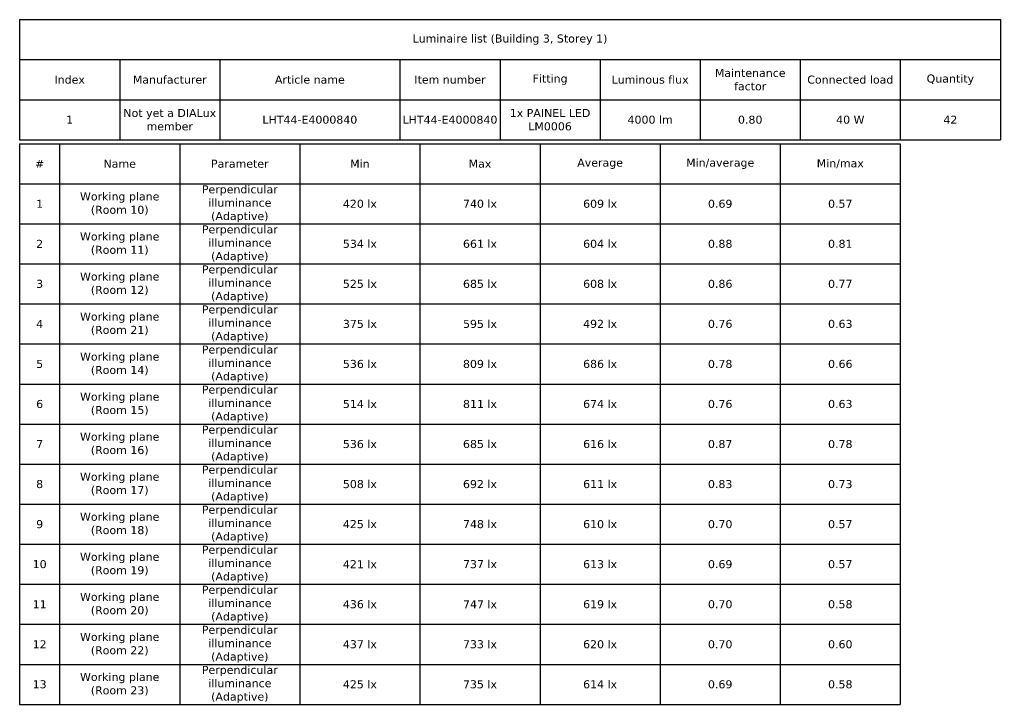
# Model space of a CAD drawing. Header units: inches. Extents: x 0 to 47.1, y -16.6 to 0.5.
# Drawn here: x 22.63 to 47.13, y -16.6 to 0.5 of the extents above; entities that cross this region are included whole.
import ezdxf

# ---------------------------------------------------------------- set-up
doc = ezdxf.new("R2010")
doc.units = ezdxf.units.IN
doc.header["$MEASUREMENT"] = 0
doc.layers.add('DLX_BLD1_LUMKEY', color=7, linetype='Continuous', true_color=0x969696)
doc.layers.add('DLX_BLD1_RESKEY', color=7, linetype='Continuous', true_color=0x707070)
doc.styles.add('TableTextStyle', font='')
doc.styles.get('TableTextStyle').set_extended_font_data('VERDANA.TTF')

# ---------------------------------------------------------------- blocks, each defined once
blk = doc.blocks.new('*T0')
at = {"layer": 'DLX_BLD1_LUMKEY', "color": 0, "linetype": 'ByBlock', "lineweight": -2}
for p, q in [((0, 0), (24.5, 0)), ((0, 0), (0, -3)), ((24.5, 0), (24.5, -3)), ((0, -1), (24.5, -1)), ((2.5, -1), (2.5, -3)), ((5, -1), (5, -3)), ((9.5, -1), (9.5, -3)), ((12, -1), (12, -3)), ((14.5, -1), (14.5, -3)), ((17, -1), (17, -3)), ((19.5, -1), (19.5, -3)), ((22, -1), (22, -3)), ((0, -2), (24.5, -2)), ((0, -3), (24.5, -3))]:
    blk.add_line(p, q, dxfattribs=at)
at = {"layer": 'DLX_BLD1_LUMKEY', "color": 0, "char_height": 0.2, "attachment_point": 5, "style": 'TableTextStyle'}
for s, insert, width in [('Luminaire list (Building 3, Storey 1)', (12.25, -0.5), 24.38), ('Maintenance factor', (18.25, -1.5), 2.38), ('Index', (1.25, -1.5), 2.38), ('Manufacturer', (3.75, -1.5), 2.38), ('Article name', (7.25, -1.5), 4.38), ('Item number', (10.75, -1.5), 2.38), ('Fitting', (13.25, -1.5), 2.38), ('Luminous flux', (15.75, -1.5), 2.38), ('Connected load', (20.75, -1.5), 2.38), ('Quantity', (23.25, -1.5), 2.38), ('1', (1.25, -2.5), 2.38), ('Not yet a DIALux member', (3.75, -2.5), 2.38), ('LHT44-E4000840', (7.25, -2.5), 4.38), ('LHT44-E4000840', (10.75, -2.5), 2.38), ('1x PAINEL LED LM0006', (13.25, -2.5), 2.38), ('4000 lm', (15.75, -2.5), 2.38), ('0.80', (18.25, -2.5), 2.38), ('40 W', (20.75, -2.5), 2.38), ('42', (23.25, -2.5), 2.38)]:
    blk.add_mtext(s, dxfattribs=dict(at, insert=insert, width=width))
blk = doc.blocks.new('*T1')
at = {"layer": 'DLX_BLD1_RESKEY', "color": 0, "linetype": 'ByBlock', "lineweight": -2}
for p, q in [((0, 0), (22, 0)), ((0, 0), (0, -14)), ((1, 0), (1, -14)), ((4, 0), (4, -14)), ((7, 0), (7, -14)), ((10, 0), (10, -14)), ((13, 0), (13, -14)), ((16, 0), (16, -14)), ((19, 0), (19, -14)), ((22, 0), (22, -14)), ((0, -1), (22, -1)), ((0, -2), (22, -2)), ((0, -3), (22, -3)), ((0, -4), (22, -4)), ((0, -5), (22, -5)), ((0, -6), (22, -6)), ((0, -7), (22, -7)), ((0, -8), (22, -8)), ((0, -9), (22, -9)), ((0, -10), (22, -10)), ((0, -11), (22, -11)), ((0, -12), (22, -12)), ((0, -13), (22, -13)), ((0, -14), (22, -14))]:
    blk.add_line(p, q, dxfattribs=at)
at = {"layer": 'DLX_BLD1_RESKEY', "color": 0, "char_height": 0.2, "attachment_point": 5, "style": 'TableTextStyle'}
for s, insert, width in [('#', (0.5, -0.5), 0.88), ('Name', (2.5, -0.5), 2.88), ('Parameter', (5.5, -0.5), 2.88), ('Min', (8.5, -0.5), 2.88), ('Max', (11.5, -0.5), 2.88), ('Average', (14.5, -0.5), 2.88), ('Min/average', (17.5, -0.5), 2.88), ('Min/max', (20.5, -0.5), 2.88), ('Working plane (Room 10)', (2.5, -1.5), 2.88), ('Perpendicular illuminance (Adaptive)', (5.5, -1.5), 2.88), ('1', (0.5, -1.5), 0.88), ('420 lx', (8.5, -1.5), 2.88), ('740 lx', (11.5, -1.5), 2.88), ('609 lx', (14.5, -1.5), 2.88), ('0.69', (17.5, -1.5), 2.88), ('0.57', (20.5, -1.5), 2.88), ('Perpendicular illuminance (Adaptive)', (5.5, -2.5), 2.88), ('2', (0.5, -2.5), 0.88), ('Working plane (Room 11)', (2.5, -2.5), 2.88), ('534 lx', (8.5, -2.5), 2.88), ('661 lx', (11.5, -2.5), 2.88), ('604 lx', (14.5, -2.5), 2.88), ('0.88', (17.5, -2.5), 2.88), ('0.81', (20.5, -2.5), 2.88), ('Perpendicular illuminance (Adaptive)', (5.5, -3.5), 2.88), ('3', (0.5, -3.5), 0.88), ('Working plane (Room 12)', (2.5, -3.5), 2.88), ('525 lx', (8.5, -3.5), 2.88), ('685 lx', (11.5, -3.5), 2.88), ('608 lx', (14.5, -3.5), 2.88), ('0.86', (17.5, -3.5), 2.88), ('0.77', (20.5, -3.5), 2.88), ('Perpendicular illuminance (Adaptive)', (5.5, -4.5), 2.88), ('4', (0.5, -4.5), 0.88), ('Working plane (Room 21)', (2.5, -4.5), 2.88), ('375 lx', (8.5, -4.5), 2.88), ('595 lx', (11.5, -4.5), 2.88), ('492 lx', (14.5, -4.5), 2.88), ('0.76', (17.5, -4.5), 2.88), ('0.63', (20.5, -4.5), 2.88), ('Perpendicular illuminance (Adaptive)', (5.5, -5.5), 2.88), ('Working plane (Room 14)', (2.5, -5.5), 2.88), ('536 lx', (8.5, -5.5), 2.88), ('809 lx', (11.5, -5.5), 2.88), ('686 lx', (14.5, -5.5), 2.88), ('5', (0.5, -5.5), 0.88), ('0.78', (17.5, -5.5), 2.88), ('0.66', (20.5, -5.5), 2.88), ('Perpendicular illuminance (Adaptive)', (5.5, -6.5), 2.88), ('Working plane (Room 15)', (2.5, -6.5), 2.88), ('6', (0.5, -6.5), 0.88), ('514 lx', (8.5, -6.5), 2.88), ('811 lx', (11.5, -6.5), 2.88), ('674 lx', (14.5, -6.5), 2.88), ('0.76', (17.5, -6.5), 2.88), ('0.63', (20.5, -6.5), 2.88), ('Perpendicular illuminance (Adaptive)', (5.5, -7.5), 2.88), ('Working plane (Room 16)', (2.5, -7.5), 2.88), ('7', (0.5, -7.5), 0.88), ('536 lx', (8.5, -7.5), 2.88), ('685 lx', (11.5, -7.5), 2.88), ('616 lx', (14.5, -7.5), 2.88), ('0.87', (17.5, -7.5), 2.88), ('0.78', (20.5, -7.5), 2.88), ('Perpendicular illuminance (Adaptive)', (5.5, -8.5), 2.88), ('Working plane (Room 17)', (2.5, -8.5), 2.88), ('8', (0.5, -8.5), 0.88), ('508 lx', (8.5, -8.5), 2.88), ('692 lx', (11.5, -8.5), 2.88), ('611 lx', (14.5, -8.5), 2.88), ('0.83', (17.5, -8.5), 2.88), ('0.73', (20.5, -8.5), 2.88), ('Perpendicular illuminance (Adaptive)', (5.5, -9.5), 2.88), ('Working plane (Room 18)', (2.5, -9.5), 2.88), ('9', (0.5, -9.5), 0.88), ('425 lx', (8.5, -9.5), 2.88), ('748 lx', (11.5, -9.5), 2.88), ('610 lx', (14.5, -9.5), 2.88), ('0.70', (17.5, -9.5), 2.88), ('0.57', (20.5, -9.5), 2.88), ('Perpendicular illuminance (Adaptive)', (5.5, -10.5), 2.88), ('Working plane (Room 19)', (2.5, -10.5), 2.88), ('10', (0.5, -10.5), 0.88), ('421 lx', (8.5, -10.5), 2.88), ('737 lx', (11.5, -10.5), 2.88), ('613 lx', (14.5, -10.5), 2.88), ('0.69', (17.5, -10.5), 2.88), ('0.57', (20.5, -10.5), 2.88), ('Working plane (Room 20)', (2.5, -11.5), 2.88), ('Perpendicular illuminance (Adaptive)', (5.5, -11.5), 2.88), ('11', (0.5, -11.5), 0.88), ('436 lx', (8.5, -11.5), 2.88), ('747 lx', (11.5, -11.5), 2.88), ('619 lx', (14.5, -11.5), 2.88), ('0.70', (17.5, -11.5), 2.88), ('0.58', (20.5, -11.5), 2.88), ('Working plane (Room 22)', (2.5, -12.5), 2.88), ('Perpendicular illuminance (Adaptive)', (5.5, -12.5), 2.88), ('12', (0.5, -12.5), 0.88), ('437 lx', (8.5, -12.5), 2.88), ('733 lx', (11.5, -12.5), 2.88), ('620 lx', (14.5, -12.5), 2.88), ('0.70', (17.5, -12.5), 2.88), ('0.60', (20.5, -12.5), 2.88), ('Working plane (Room 23)', (2.5, -13.5), 2.88), ('Perpendicular illuminance (Adaptive)', (5.5, -13.5), 2.88), ('13', (0.5, -13.5), 0.88), ('425 lx', (8.5, -13.5), 2.88), ('735 lx', (11.5, -13.5), 2.88), ('614 lx', (14.5, -13.5), 2.88), ('0.69', (17.5, -13.5), 2.88), ('0.58', (20.5, -13.5), 2.88)]:
    blk.add_mtext(s, dxfattribs=dict(at, insert=insert, width=width))

msp = doc.modelspace()

# ---------------------------------------------------------------- block references
for name, p in [('*T0', (22.626, 0.5)), ('*T1', (22.626, -2.6))]:
    msp.add_blockref(name, p)

doc.saveas('drawing.dxf')
